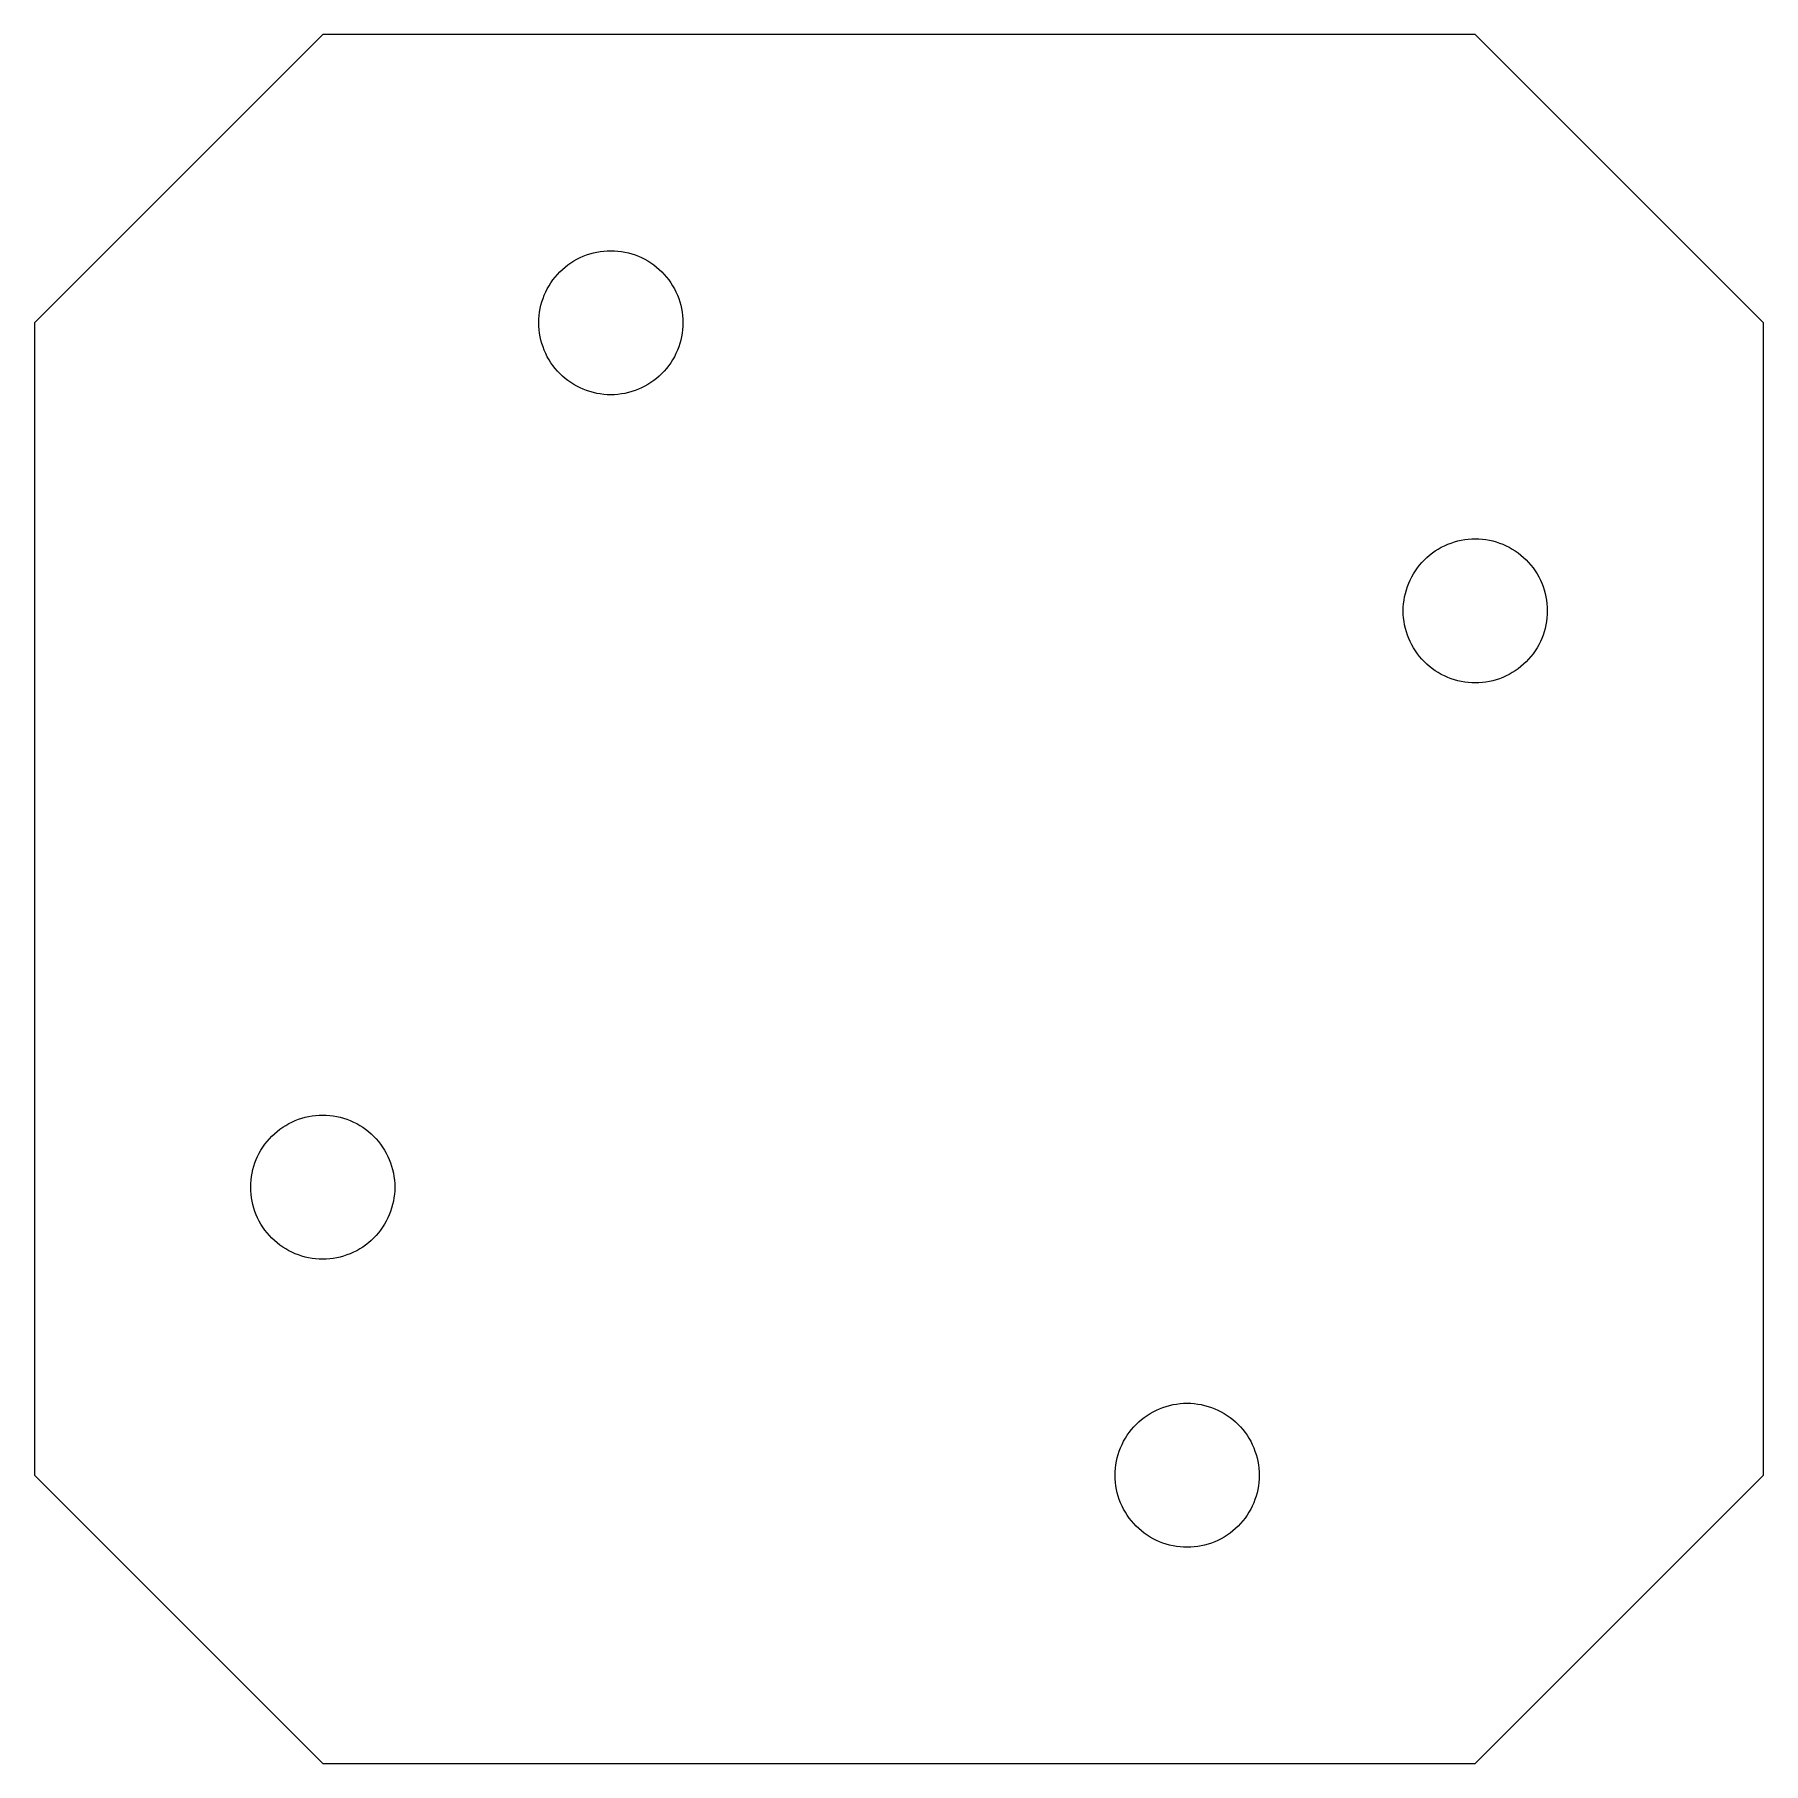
# Model space of a CAD drawing. Header units: metres. Extents: x -12 to 12, y -12 to 12.
import ezdxf

# ---------------------------------------------------------------- set-up
doc = ezdxf.new("R2010")
doc.units = ezdxf.units.M

msp = doc.modelspace()

# ---------------------------------------------------------------- linework, layer by layer
for p, q in [((-8, 12), (-12, 8)), ((8, 12), (-8, 12)), ((12, 8), (8, 12)), ((-4.5141, 8.85773), (-4.47139, 8.88191)), ((-4.47139, 8.88191), (-4.42755, 8.90398)), ((-4.42755, 8.90398), (-4.38268, 8.92387)), ((-4.38268, 8.92387), (-4.33688, 8.94154)), ((-4.33688, 8.94154), (-4.29028, 8.95694)), ((-4.29028, 8.95694), (-4.24297, 8.97002)), ((-4.24297, 8.97002), (-4.19508, 8.98077)), ((-4.19508, 8.98077), (-4.14673, 8.98917)), ((-4.14673, 8.98917), (-4.09801, 8.99518)), ((-4.09801, 8.99518), (-4.04906, 8.99879)), ((-4.04906, 8.99879), (-4, 9)), ((-4, 9), (-3.95093, 8.99879)), ((-3.95093, 8.99879), (-3.90198, 8.99518)), ((-3.90198, 8.99518), (-3.85326, 8.98917)), ((-3.85326, 8.98917), (-3.8049, 8.98077)), ((-3.8049, 8.98077), (-3.75702, 8.97002)), ((-3.75702, 8.97002), (-3.7097, 8.95694)), ((-3.7097, 8.95694), (-3.6631, 8.94154)), ((-3.6631, 8.94154), (-3.61731, 8.92387)), ((-3.61731, 8.92387), (-3.57243, 8.90398)), ((-3.57243, 8.90398), (-3.52859, 8.88191)), ((-3.52859, 8.88191), (-3.48589, 8.85773)), ((-4.77301, 8.63438), (-4.74094, 8.67155)), ((-4.74094, 8.67155), (-4.70709, 8.70709)), ((-4.70709, 8.70709), (-4.67155, 8.74094)), ((-4.67155, 8.74094), (-4.63438, 8.77301)), ((-4.63438, 8.77301), (-4.59569, 8.80321)), ((-4.59569, 8.80321), (-4.55556, 8.83147)), ((-4.55556, 8.83147), (-4.5141, 8.85773)), ((-3.48589, 8.85773), (-3.44443, 8.83147)), ((-3.44443, 8.83147), (-3.4043, 8.80321)), ((-3.4043, 8.80321), (-3.3656, 8.77301)), ((-3.3656, 8.77301), (-3.32843, 8.74094)), ((-3.32843, 8.74094), (-3.29289, 8.70709)), ((-3.29289, 8.70709), (-3.25905, 8.67155)), ((-3.25905, 8.67155), (-3.22697, 8.63438)), ((-4.92387, 8.38268), (-4.90398, 8.42755)), ((-4.90398, 8.42755), (-4.88191, 8.47139)), ((-4.88191, 8.47139), (-4.85773, 8.5141)), ((-4.85773, 8.5141), (-4.83147, 8.55556)), ((-4.83147, 8.55556), (-4.80321, 8.59569)), ((-4.80321, 8.59569), (-4.77301, 8.63438)), ((-3.22697, 8.63438), (-3.19678, 8.59569)), ((-3.19678, 8.59569), (-3.16852, 8.55556)), ((-3.16852, 8.55556), (-3.14226, 8.5141)), ((-3.14226, 8.5141), (-3.11807, 8.47139)), ((-3.11807, 8.47139), (-3.09601, 8.42755)), ((-3.09601, 8.42755), (-3.07611, 8.38268)), ((-4.98917, 8.14673), (-4.98077, 8.19508)), ((-4.98077, 8.19508), (-4.97002, 8.24297)), ((-4.97002, 8.24297), (-4.95694, 8.29028)), ((-4.95694, 8.29028), (-4.94154, 8.33688)), ((-4.94154, 8.33688), (-4.92387, 8.38268)), ((-3.07611, 8.38268), (-3.05844, 8.33688)), ((-3.05844, 8.33688), (-3.04305, 8.29028)), ((-3.04305, 8.29028), (-3.02997, 8.24297)), ((-3.02997, 8.24297), (-3.01921, 8.19508)), ((-3.01921, 8.19508), (-3.01082, 8.14673)), ((-12, 8), (-12, -8)), ((-5, 8), (-4.99879, 8.04906)), ((-4.99879, 7.95093), (-5, 8)), ((-4.99879, 8.04906), (-4.99518, 8.09801)), ((-4.99518, 7.90198), (-4.99879, 7.95093)), ((-4.99518, 8.09801), (-4.98917, 8.14673)), ((-3.01082, 8.14673), (-3.00481, 8.09801)), ((-3.00481, 8.09801), (-3.00119, 8.04906)), ((-3.00119, 7.95093), (-3.00481, 7.90198)), ((-3.00119, 8.04906), (-3, 8)), ((-3, 8), (-3.00119, 7.95093)), ((12, -8), (12, 8)), ((-4.98917, 7.85326), (-4.99518, 7.90198)), ((-4.98077, 7.8049), (-4.98917, 7.85326)), ((-4.97002, 7.75702), (-4.98077, 7.8049)), ((-4.95694, 7.7097), (-4.97002, 7.75702)), ((-4.94154, 7.6631), (-4.95694, 7.7097)), ((-3.04305, 7.7097), (-3.05844, 7.6631)), ((-3.02997, 7.75702), (-3.04305, 7.7097)), ((-3.01921, 7.8049), (-3.02997, 7.75702)), ((-3.01082, 7.85326), (-3.01921, 7.8049)), ((-3.00481, 7.90198), (-3.01082, 7.85326)), ((-4.92387, 7.61731), (-4.94154, 7.6631)), ((-4.90398, 7.57243), (-4.92387, 7.61731)), ((-4.88191, 7.52859), (-4.90398, 7.57243)), ((-4.85773, 7.48589), (-4.88191, 7.52859)), ((-4.83147, 7.44443), (-4.85773, 7.48589)), ((-4.80321, 7.4043), (-4.83147, 7.44443)), ((-3.16852, 7.44443), (-3.19678, 7.4043)), ((-3.14226, 7.48589), (-3.16852, 7.44443)), ((-3.11807, 7.52859), (-3.14226, 7.48589)), ((-3.09601, 7.57243), (-3.11807, 7.52859)), ((-3.07611, 7.61731), (-3.09601, 7.57243)), ((-3.05844, 7.6631), (-3.07611, 7.61731)), ((-4.77301, 7.3656), (-4.80321, 7.4043)), ((-4.74094, 7.32843), (-4.77301, 7.3656)), ((-4.70709, 7.29289), (-4.74094, 7.32843)), ((-4.67155, 7.25905), (-4.70709, 7.29289)), ((-4.63438, 7.22697), (-4.67155, 7.25905)), ((-4.59569, 7.19678), (-4.63438, 7.22697)), ((-3.3656, 7.22697), (-3.4043, 7.19678)), ((-3.32843, 7.25905), (-3.3656, 7.22697)), ((-3.29289, 7.29289), (-3.32843, 7.25905)), ((-3.25905, 7.32843), (-3.29289, 7.29289)), ((-3.22697, 7.3656), (-3.25905, 7.32843)), ((-3.19678, 7.4043), (-3.22697, 7.3656)), ((-4.55556, 7.16852), (-4.59569, 7.19678)), ((-4.5141, 7.14226), (-4.55556, 7.16852)), ((-4.47139, 7.11807), (-4.5141, 7.14226)), ((-4.42755, 7.09601), (-4.47139, 7.11807)), ((-4.38268, 7.07611), (-4.42755, 7.09601)), ((-4.33688, 7.05844), (-4.38268, 7.07611)), ((-4.29028, 7.04305), (-4.33688, 7.05844)), ((-4.24297, 7.02997), (-4.29028, 7.04305)), ((-4.19508, 7.01921), (-4.24297, 7.02997)), ((-4.14673, 7.01082), (-4.19508, 7.01921)), ((-4.09801, 7.00481), (-4.14673, 7.01082)), ((-4.04906, 7.00119), (-4.09801, 7.00481)), ((-4, 7), (-4.04906, 7.00119)), ((-3.95093, 7.00119), (-4, 7)), ((-3.90198, 7.00481), (-3.95093, 7.00119)), ((-3.85326, 7.01082), (-3.90198, 7.00481)), ((-3.8049, 7.01921), (-3.85326, 7.01082)), ((-3.75702, 7.02997), (-3.8049, 7.01921)), ((-3.7097, 7.04305), (-3.75702, 7.02997)), ((-3.6631, 7.05844), (-3.7097, 7.04305)), ((-3.61731, 7.07611), (-3.6631, 7.05844)), ((-3.57243, 7.09601), (-3.61731, 7.07611)), ((-3.52859, 7.11807), (-3.57243, 7.09601)), ((-3.48589, 7.14226), (-3.52859, 7.11807)), ((-3.44443, 7.16852), (-3.48589, 7.14226)), ((-3.4043, 7.19678), (-3.44443, 7.16852)), ((7.3656, 4.77301), (7.4043, 4.80321)), ((7.4043, 4.80321), (7.44443, 4.83147)), ((7.44443, 4.83147), (7.48589, 4.85773)), ((7.48589, 4.85773), (7.52859, 4.88191)), ((7.52859, 4.88191), (7.57243, 4.90398)), ((7.57243, 4.90398), (7.61731, 4.92387)), ((7.61731, 4.92387), (7.6631, 4.94154)), ((7.6631, 4.94154), (7.7097, 4.95694)), ((7.7097, 4.95694), (7.75702, 4.97002)), ((7.75702, 4.97002), (7.8049, 4.98077)), ((7.8049, 4.98077), (7.85326, 4.98917)), ((7.85326, 4.98917), (7.90198, 4.99518)), ((7.90198, 4.99518), (7.95093, 4.99879)), ((7.95093, 4.99879), (8, 5)), ((8, 5), (8.04906, 4.99879)), ((8.04906, 4.99879), (8.09801, 4.99518)), ((8.09801, 4.99518), (8.14673, 4.98917)), ((8.14673, 4.98917), (8.19508, 4.98077)), ((8.19508, 4.98077), (8.24297, 4.97002)), ((8.24297, 4.97002), (8.29028, 4.95694)), ((8.29028, 4.95694), (8.33688, 4.94154)), ((8.33688, 4.94154), (8.38268, 4.92387)), ((8.38268, 4.92387), (8.42755, 4.90398)), ((8.42755, 4.90398), (8.47139, 4.88191)), ((8.47139, 4.88191), (8.5141, 4.85773)), ((8.5141, 4.85773), (8.55556, 4.83147)), ((8.55556, 4.83147), (8.59569, 4.80321)), ((8.59569, 4.80321), (8.63438, 4.77301)), ((7.16852, 4.55556), (7.19678, 4.59569)), ((7.19678, 4.59569), (7.22697, 4.63438)), ((7.22697, 4.63438), (7.25905, 4.67155)), ((7.25905, 4.67155), (7.29289, 4.70709)), ((7.29289, 4.70709), (7.32843, 4.74094)), ((7.32843, 4.74094), (7.3656, 4.77301)), ((8.63438, 4.77301), (8.67155, 4.74094)), ((8.67155, 4.74094), (8.70709, 4.70709)), ((8.70709, 4.70709), (8.74094, 4.67155)), ((8.74094, 4.67155), (8.77301, 4.63438)), ((8.77301, 4.63438), (8.80321, 4.59569)), ((8.80321, 4.59569), (8.83147, 4.55556)), ((7.04305, 4.29028), (7.05844, 4.33688)), ((7.05844, 4.33688), (7.07611, 4.38268)), ((7.07611, 4.38268), (7.09601, 4.42755)), ((7.09601, 4.42755), (7.11807, 4.47139)), ((7.11807, 4.47139), (7.14226, 4.5141)), ((7.14226, 4.5141), (7.16852, 4.55556)), ((8.83147, 4.55556), (8.85773, 4.5141)), ((8.85773, 4.5141), (8.88191, 4.47139)), ((8.88191, 4.47139), (8.90398, 4.42755)), ((8.90398, 4.42755), (8.92387, 4.38268)), ((8.92387, 4.38268), (8.94154, 4.33688)), ((8.94154, 4.33688), (8.95694, 4.29028)), ((7.00119, 4.04906), (7.00481, 4.09801)), ((7.00481, 4.09801), (7.01082, 4.14673)), ((7.01082, 4.14673), (7.01921, 4.19508)), ((7.01921, 4.19508), (7.02997, 4.24297)), ((7.02997, 4.24297), (7.04305, 4.29028)), ((8.95694, 4.29028), (8.97002, 4.24297)), ((8.97002, 4.24297), (8.98077, 4.19508)), ((8.98077, 4.19508), (8.98917, 4.14673)), ((8.98917, 4.14673), (8.99518, 4.09801)), ((8.99518, 4.09801), (8.99879, 4.04906)), ((7, 4), (7.00119, 4.04906)), ((7.00119, 3.95093), (7, 4)), ((7.00481, 3.90198), (7.00119, 3.95093)), ((7.01082, 3.85326), (7.00481, 3.90198)), ((7.01921, 3.8049), (7.01082, 3.85326)), ((8.98917, 3.85326), (8.98077, 3.8049)), ((8.99518, 3.90198), (8.98917, 3.85326)), ((8.99879, 3.95093), (8.99518, 3.90198)), ((8.99879, 4.04906), (9, 4)), ((9, 4), (8.99879, 3.95093)), ((7.02997, 3.75702), (7.01921, 3.8049)), ((7.04305, 3.7097), (7.02997, 3.75702)), ((7.05844, 3.6631), (7.04305, 3.7097)), ((7.07611, 3.61731), (7.05844, 3.6631)), ((7.09601, 3.57243), (7.07611, 3.61731)), ((8.92387, 3.61731), (8.90398, 3.57243)), ((8.94154, 3.6631), (8.92387, 3.61731)), ((8.95694, 3.7097), (8.94154, 3.6631)), ((8.97002, 3.75702), (8.95694, 3.7097)), ((8.98077, 3.8049), (8.97002, 3.75702)), ((7.11807, 3.52859), (7.09601, 3.57243)), ((7.14226, 3.48589), (7.11807, 3.52859)), ((7.16852, 3.44443), (7.14226, 3.48589)), ((7.19678, 3.4043), (7.16852, 3.44443)), ((7.22697, 3.3656), (7.19678, 3.4043)), ((7.25905, 3.32843), (7.22697, 3.3656)), ((8.77301, 3.3656), (8.74094, 3.32843)), ((8.80321, 3.4043), (8.77301, 3.3656)), ((8.83147, 3.44443), (8.80321, 3.4043)), ((8.85773, 3.48589), (8.83147, 3.44443)), ((8.88191, 3.52859), (8.85773, 3.48589)), ((8.90398, 3.57243), (8.88191, 3.52859)), ((7.29289, 3.29289), (7.25905, 3.32843)), ((7.32843, 3.25905), (7.29289, 3.29289)), ((7.3656, 3.22697), (7.32843, 3.25905)), ((7.4043, 3.19678), (7.3656, 3.22697)), ((7.44443, 3.16852), (7.4043, 3.19678)), ((7.48589, 3.14226), (7.44443, 3.16852)), ((7.52859, 3.11807), (7.48589, 3.14226)), ((8.5141, 3.14226), (8.47139, 3.11807)), ((8.55556, 3.16852), (8.5141, 3.14226)), ((8.59569, 3.19678), (8.55556, 3.16852)), ((8.63438, 3.22697), (8.59569, 3.19678)), ((8.67155, 3.25905), (8.63438, 3.22697)), ((8.70709, 3.29289), (8.67155, 3.25905)), ((8.74094, 3.32843), (8.70709, 3.29289)), ((7.57243, 3.09601), (7.52859, 3.11807)), ((7.61731, 3.07611), (7.57243, 3.09601)), ((7.6631, 3.05844), (7.61731, 3.07611)), ((7.7097, 3.04305), (7.6631, 3.05844)), ((7.75702, 3.02997), (7.7097, 3.04305)), ((7.8049, 3.01921), (7.75702, 3.02997)), ((7.85326, 3.01082), (7.8049, 3.01921)), ((7.90198, 3.00481), (7.85326, 3.01082)), ((7.95093, 3.00119), (7.90198, 3.00481)), ((8, 3), (7.95093, 3.00119)), ((8.04906, 3.00119), (8, 3)), ((8.09801, 3.00481), (8.04906, 3.00119)), ((8.14673, 3.01082), (8.09801, 3.00481)), ((8.19508, 3.01921), (8.14673, 3.01082)), ((8.24297, 3.02997), (8.19508, 3.01921)), ((8.29028, 3.04305), (8.24297, 3.02997)), ((8.33688, 3.05844), (8.29028, 3.04305)), ((8.38268, 3.07611), (8.33688, 3.05844)), ((8.42755, 3.09601), (8.38268, 3.07611)), ((8.47139, 3.11807), (8.42755, 3.09601)), ((-8.5141, -3.14226), (-8.47139, -3.11807)), ((-8.47139, -3.11807), (-8.42755, -3.09601)), ((-8.42755, -3.09601), (-8.38268, -3.07611)), ((-8.38268, -3.07611), (-8.33688, -3.05844)), ((-8.33688, -3.05844), (-8.29028, -3.04305)), ((-8.29028, -3.04305), (-8.24297, -3.02997)), ((-8.24297, -3.02997), (-8.19508, -3.01921)), ((-8.19508, -3.01921), (-8.14673, -3.01082)), ((-8.14673, -3.01082), (-8.09801, -3.00481)), ((-8.09801, -3.00481), (-8.04906, -3.00119)), ((-8.04906, -3.00119), (-8, -3)), ((-8, -3), (-7.95093, -3.00119)), ((-7.95093, -3.00119), (-7.90198, -3.00481)), ((-7.90198, -3.00481), (-7.85326, -3.01082)), ((-7.85326, -3.01082), (-7.8049, -3.01921)), ((-7.8049, -3.01921), (-7.75702, -3.02997)), ((-7.75702, -3.02997), (-7.7097, -3.04305)), ((-7.7097, -3.04305), (-7.6631, -3.05844)), ((-7.6631, -3.05844), (-7.61731, -3.07611)), ((-7.61731, -3.07611), (-7.57243, -3.09601)), ((-7.57243, -3.09601), (-7.52859, -3.11807)), ((-7.52859, -3.11807), (-7.48589, -3.14226)), ((-8.77301, -3.3656), (-8.74094, -3.32843)), ((-8.74094, -3.32843), (-8.70709, -3.29289)), ((-8.70709, -3.29289), (-8.67155, -3.25905)), ((-8.67155, -3.25905), (-8.63438, -3.22697)), ((-8.63438, -3.22697), (-8.59569, -3.19678)), ((-8.59569, -3.19678), (-8.55556, -3.16852)), ((-8.55556, -3.16852), (-8.5141, -3.14226)), ((-7.48589, -3.14226), (-7.44443, -3.16852)), ((-7.44443, -3.16852), (-7.4043, -3.19678)), ((-7.4043, -3.19678), (-7.3656, -3.22697)), ((-7.3656, -3.22697), (-7.32843, -3.25905)), ((-7.32843, -3.25905), (-7.29289, -3.29289)), ((-7.29289, -3.29289), (-7.25905, -3.32843)), ((-7.25905, -3.32843), (-7.22697, -3.3656)), ((-8.92387, -3.61731), (-8.90398, -3.57243)), ((-8.90398, -3.57243), (-8.88191, -3.52859)), ((-8.88191, -3.52859), (-8.85773, -3.48589)), ((-8.85773, -3.48589), (-8.83147, -3.44443)), ((-8.83147, -3.44443), (-8.80321, -3.4043)), ((-8.80321, -3.4043), (-8.77301, -3.3656)), ((-7.22697, -3.3656), (-7.19678, -3.4043)), ((-7.19678, -3.4043), (-7.16852, -3.44443)), ((-7.16852, -3.44443), (-7.14226, -3.48589)), ((-7.14226, -3.48589), (-7.11807, -3.52859)), ((-7.11807, -3.52859), (-7.09601, -3.57243)), ((-7.09601, -3.57243), (-7.07611, -3.61731)), ((-8.98917, -3.85326), (-8.98077, -3.8049)), ((-8.98077, -3.8049), (-8.97002, -3.75702)), ((-8.97002, -3.75702), (-8.95694, -3.7097)), ((-8.95694, -3.7097), (-8.94154, -3.6631)), ((-8.94154, -3.6631), (-8.92387, -3.61731)), ((-7.07611, -3.61731), (-7.05844, -3.6631)), ((-7.05844, -3.6631), (-7.04305, -3.7097)), ((-7.04305, -3.7097), (-7.02997, -3.75702)), ((-7.02997, -3.75702), (-7.01921, -3.8049)), ((-7.01921, -3.8049), (-7.01082, -3.85326)), ((-9, -4), (-8.99879, -3.95093)), ((-8.99879, -4.04906), (-9, -4)), ((-8.99879, -3.95093), (-8.99518, -3.90198)), ((-8.99518, -4.09801), (-8.99879, -4.04906)), ((-8.99518, -3.90198), (-8.98917, -3.85326)), ((-7.01082, -3.85326), (-7.00481, -3.90198)), ((-7.00481, -3.90198), (-7.00119, -3.95093)), ((-7.00119, -4.04906), (-7.00481, -4.09801)), ((-7.00119, -3.95093), (-7, -4)), ((-7, -4), (-7.00119, -4.04906)), ((-8.98917, -4.14673), (-8.99518, -4.09801)), ((-8.98077, -4.19508), (-8.98917, -4.14673)), ((-8.97002, -4.24297), (-8.98077, -4.19508)), ((-8.95694, -4.29028), (-8.97002, -4.24297)), ((-8.94154, -4.33688), (-8.95694, -4.29028)), ((-7.04305, -4.29028), (-7.05844, -4.33688)), ((-7.02997, -4.24297), (-7.04305, -4.29028)), ((-7.01921, -4.19508), (-7.02997, -4.24297)), ((-7.01082, -4.14673), (-7.01921, -4.19508)), ((-7.00481, -4.09801), (-7.01082, -4.14673)), ((-8.92387, -4.38268), (-8.94154, -4.33688)), ((-8.90398, -4.42755), (-8.92387, -4.38268)), ((-8.88191, -4.47139), (-8.90398, -4.42755)), ((-8.85773, -4.5141), (-8.88191, -4.47139)), ((-8.83147, -4.55556), (-8.85773, -4.5141)), ((-8.80321, -4.59569), (-8.83147, -4.55556)), ((-7.16852, -4.55556), (-7.19678, -4.59569)), ((-7.14226, -4.5141), (-7.16852, -4.55556)), ((-7.11807, -4.47139), (-7.14226, -4.5141)), ((-7.09601, -4.42755), (-7.11807, -4.47139)), ((-7.07611, -4.38268), (-7.09601, -4.42755)), ((-7.05844, -4.33688), (-7.07611, -4.38268)), ((-8.77301, -4.63438), (-8.80321, -4.59569)), ((-8.74094, -4.67155), (-8.77301, -4.63438)), ((-8.70709, -4.70709), (-8.74094, -4.67155)), ((-8.67155, -4.74094), (-8.70709, -4.70709)), ((-8.63438, -4.77301), (-8.67155, -4.74094)), ((-8.59569, -4.80321), (-8.63438, -4.77301)), ((-7.3656, -4.77301), (-7.4043, -4.80321)), ((-7.32843, -4.74094), (-7.3656, -4.77301)), ((-7.29289, -4.70709), (-7.32843, -4.74094)), ((-7.25905, -4.67155), (-7.29289, -4.70709)), ((-7.22697, -4.63438), (-7.25905, -4.67155)), ((-7.19678, -4.59569), (-7.22697, -4.63438)), ((-8.55556, -4.83147), (-8.59569, -4.80321)), ((-8.5141, -4.85773), (-8.55556, -4.83147)), ((-8.47139, -4.88191), (-8.5141, -4.85773)), ((-8.42755, -4.90398), (-8.47139, -4.88191)), ((-8.38268, -4.92387), (-8.42755, -4.90398)), ((-8.33688, -4.94154), (-8.38268, -4.92387)), ((-8.29028, -4.95694), (-8.33688, -4.94154)), ((-8.24297, -4.97002), (-8.29028, -4.95694)), ((-8.19508, -4.98077), (-8.24297, -4.97002)), ((-8.14673, -4.98917), (-8.19508, -4.98077)), ((-8.09801, -4.99518), (-8.14673, -4.98917)), ((-8.04906, -4.99879), (-8.09801, -4.99518)), ((-8, -5), (-8.04906, -4.99879)), ((-7.95093, -4.99879), (-8, -5)), ((-7.90198, -4.99518), (-7.95093, -4.99879)), ((-7.85326, -4.98917), (-7.90198, -4.99518)), ((-7.8049, -4.98077), (-7.85326, -4.98917)), ((-7.75702, -4.97002), (-7.8049, -4.98077)), ((-7.7097, -4.95694), (-7.75702, -4.97002)), ((-7.6631, -4.94154), (-7.7097, -4.95694)), ((-7.61731, -4.92387), (-7.6631, -4.94154)), ((-7.57243, -4.90398), (-7.61731, -4.92387)), ((-7.52859, -4.88191), (-7.57243, -4.90398)), ((-7.48589, -4.85773), (-7.52859, -4.88191)), ((-7.44443, -4.83147), (-7.48589, -4.85773)), ((-7.4043, -4.80321), (-7.44443, -4.83147)), ((3.3656, -7.22697), (3.4043, -7.19678)), ((3.4043, -7.19678), (3.44443, -7.16852)), ((3.44443, -7.16852), (3.48589, -7.14226)), ((3.48589, -7.14226), (3.52859, -7.11807)), ((3.52859, -7.11807), (3.57243, -7.09601)), ((3.57243, -7.09601), (3.61731, -7.07611)), ((3.61731, -7.07611), (3.6631, -7.05844)), ((3.6631, -7.05844), (3.7097, -7.04305)), ((3.7097, -7.04305), (3.75702, -7.02997)), ((3.75702, -7.02997), (3.8049, -7.01921)), ((3.8049, -7.01921), (3.85326, -7.01082)), ((3.85326, -7.01082), (3.90198, -7.00481)), ((3.90198, -7.00481), (3.95093, -7.00119)), ((3.95093, -7.00119), (4, -7)), ((4, -7), (4.04906, -7.00119)), ((4.04906, -7.00119), (4.09801, -7.00481)), ((4.09801, -7.00481), (4.14673, -7.01082)), ((4.14673, -7.01082), (4.19508, -7.01921)), ((4.19508, -7.01921), (4.24297, -7.02997)), ((4.24297, -7.02997), (4.29028, -7.04305)), ((4.29028, -7.04305), (4.33688, -7.05844)), ((4.33688, -7.05844), (4.38268, -7.07611)), ((4.38268, -7.07611), (4.42755, -7.09601)), ((4.42755, -7.09601), (4.47139, -7.11807)), ((4.47139, -7.11807), (4.5141, -7.14226)), ((4.5141, -7.14226), (4.55556, -7.16852)), ((4.55556, -7.16852), (4.59569, -7.19678)), ((4.59569, -7.19678), (4.63438, -7.22697)), ((3.16852, -7.44443), (3.19678, -7.4043)), ((3.19678, -7.4043), (3.22697, -7.3656)), ((3.22697, -7.3656), (3.25905, -7.32843)), ((3.25905, -7.32843), (3.29289, -7.29289)), ((3.29289, -7.29289), (3.32843, -7.25905)), ((3.32843, -7.25905), (3.3656, -7.22697)), ((4.63438, -7.22697), (4.67155, -7.25905)), ((4.67155, -7.25905), (4.70709, -7.29289)), ((4.70709, -7.29289), (4.74094, -7.32843)), ((4.74094, -7.32843), (4.77301, -7.3656)), ((4.77301, -7.3656), (4.80321, -7.4043)), ((4.80321, -7.4043), (4.83147, -7.44443)), ((3.04305, -7.7097), (3.05844, -7.6631)), ((3.05844, -7.6631), (3.07611, -7.61731)), ((3.07611, -7.61731), (3.09601, -7.57243)), ((3.09601, -7.57243), (3.11807, -7.52859)), ((3.11807, -7.52859), (3.14226, -7.48589)), ((3.14226, -7.48589), (3.16852, -7.44443)), ((4.83147, -7.44443), (4.85773, -7.48589)), ((4.85773, -7.48589), (4.88191, -7.52859)), ((4.88191, -7.52859), (4.90398, -7.57243)), ((4.90398, -7.57243), (4.92387, -7.61731)), ((4.92387, -7.61731), (4.94154, -7.6631)), ((4.94154, -7.6631), (4.95694, -7.7097)), ((3.00119, -7.95093), (3.00481, -7.90198)), ((3.00481, -7.90198), (3.01082, -7.85326)), ((3.01082, -7.85326), (3.01921, -7.8049)), ((3.01921, -7.8049), (3.02997, -7.75702)), ((3.02997, -7.75702), (3.04305, -7.7097)), ((4.95694, -7.7097), (4.97002, -7.75702)), ((4.97002, -7.75702), (4.98077, -7.8049)), ((4.98077, -7.8049), (4.98917, -7.85326)), ((4.98917, -7.85326), (4.99518, -7.90198)), ((4.99518, -7.90198), (4.99879, -7.95093)), ((-12, -8), (-8, -12)), ((3, -8), (3.00119, -7.95093)), ((3.00119, -8.04906), (3, -8)), ((3.00481, -8.09801), (3.00119, -8.04906)), ((3.01082, -8.14673), (3.00481, -8.09801)), ((3.01921, -8.19508), (3.01082, -8.14673)), ((4.98917, -8.14673), (4.98077, -8.19508)), ((4.99518, -8.09801), (4.98917, -8.14673)), ((4.99879, -8.04906), (4.99518, -8.09801)), ((4.99879, -7.95093), (5, -8)), ((5, -8), (4.99879, -8.04906)), ((8, -12), (12, -8)), ((3.02997, -8.24297), (3.01921, -8.19508)), ((3.04305, -8.29028), (3.02997, -8.24297)), ((3.05844, -8.33688), (3.04305, -8.29028)), ((3.07611, -8.38268), (3.05844, -8.33688)), ((3.09601, -8.42755), (3.07611, -8.38268)), ((4.92387, -8.38268), (4.90398, -8.42755)), ((4.94154, -8.33688), (4.92387, -8.38268)), ((4.95694, -8.29028), (4.94154, -8.33688)), ((4.97002, -8.24297), (4.95694, -8.29028)), ((4.98077, -8.19508), (4.97002, -8.24297)), ((3.11807, -8.47139), (3.09601, -8.42755)), ((3.14226, -8.5141), (3.11807, -8.47139)), ((3.16852, -8.55556), (3.14226, -8.5141)), ((3.19678, -8.59569), (3.16852, -8.55556)), ((3.22697, -8.63438), (3.19678, -8.59569)), ((3.25905, -8.67155), (3.22697, -8.63438)), ((4.77301, -8.63438), (4.74094, -8.67155)), ((4.80321, -8.59569), (4.77301, -8.63438)), ((4.83147, -8.55556), (4.80321, -8.59569)), ((4.85773, -8.5141), (4.83147, -8.55556)), ((4.88191, -8.47139), (4.85773, -8.5141)), ((4.90398, -8.42755), (4.88191, -8.47139)), ((3.29289, -8.70709), (3.25905, -8.67155)), ((3.32843, -8.74094), (3.29289, -8.70709)), ((3.3656, -8.77301), (3.32843, -8.74094)), ((3.4043, -8.80321), (3.3656, -8.77301)), ((3.44443, -8.83147), (3.4043, -8.80321)), ((3.48589, -8.85773), (3.44443, -8.83147)), ((3.52859, -8.88191), (3.48589, -8.85773)), ((4.5141, -8.85773), (4.47139, -8.88191)), ((4.55556, -8.83147), (4.5141, -8.85773)), ((4.59569, -8.80321), (4.55556, -8.83147)), ((4.63438, -8.77301), (4.59569, -8.80321)), ((4.67155, -8.74094), (4.63438, -8.77301)), ((4.70709, -8.70709), (4.67155, -8.74094)), ((4.74094, -8.67155), (4.70709, -8.70709)), ((3.57243, -8.90398), (3.52859, -8.88191)), ((3.61731, -8.92387), (3.57243, -8.90398)), ((3.6631, -8.94154), (3.61731, -8.92387)), ((3.7097, -8.95694), (3.6631, -8.94154)), ((3.75702, -8.97002), (3.7097, -8.95694)), ((3.8049, -8.98077), (3.75702, -8.97002)), ((3.85326, -8.98917), (3.8049, -8.98077)), ((3.90198, -8.99518), (3.85326, -8.98917)), ((3.95093, -8.99879), (3.90198, -8.99518)), ((4, -9), (3.95093, -8.99879)), ((4.04906, -8.99879), (4, -9)), ((4.09801, -8.99518), (4.04906, -8.99879)), ((4.14673, -8.98917), (4.09801, -8.99518)), ((4.19508, -8.98077), (4.14673, -8.98917)), ((4.24297, -8.97002), (4.19508, -8.98077)), ((4.29028, -8.95694), (4.24297, -8.97002)), ((4.33688, -8.94154), (4.29028, -8.95694)), ((4.38268, -8.92387), (4.33688, -8.94154)), ((4.42755, -8.90398), (4.38268, -8.92387)), ((4.47139, -8.88191), (4.42755, -8.90398)), ((-8, -12), (8, -12))]:
    msp.add_line(p, q)

doc.saveas('drawing.dxf')
